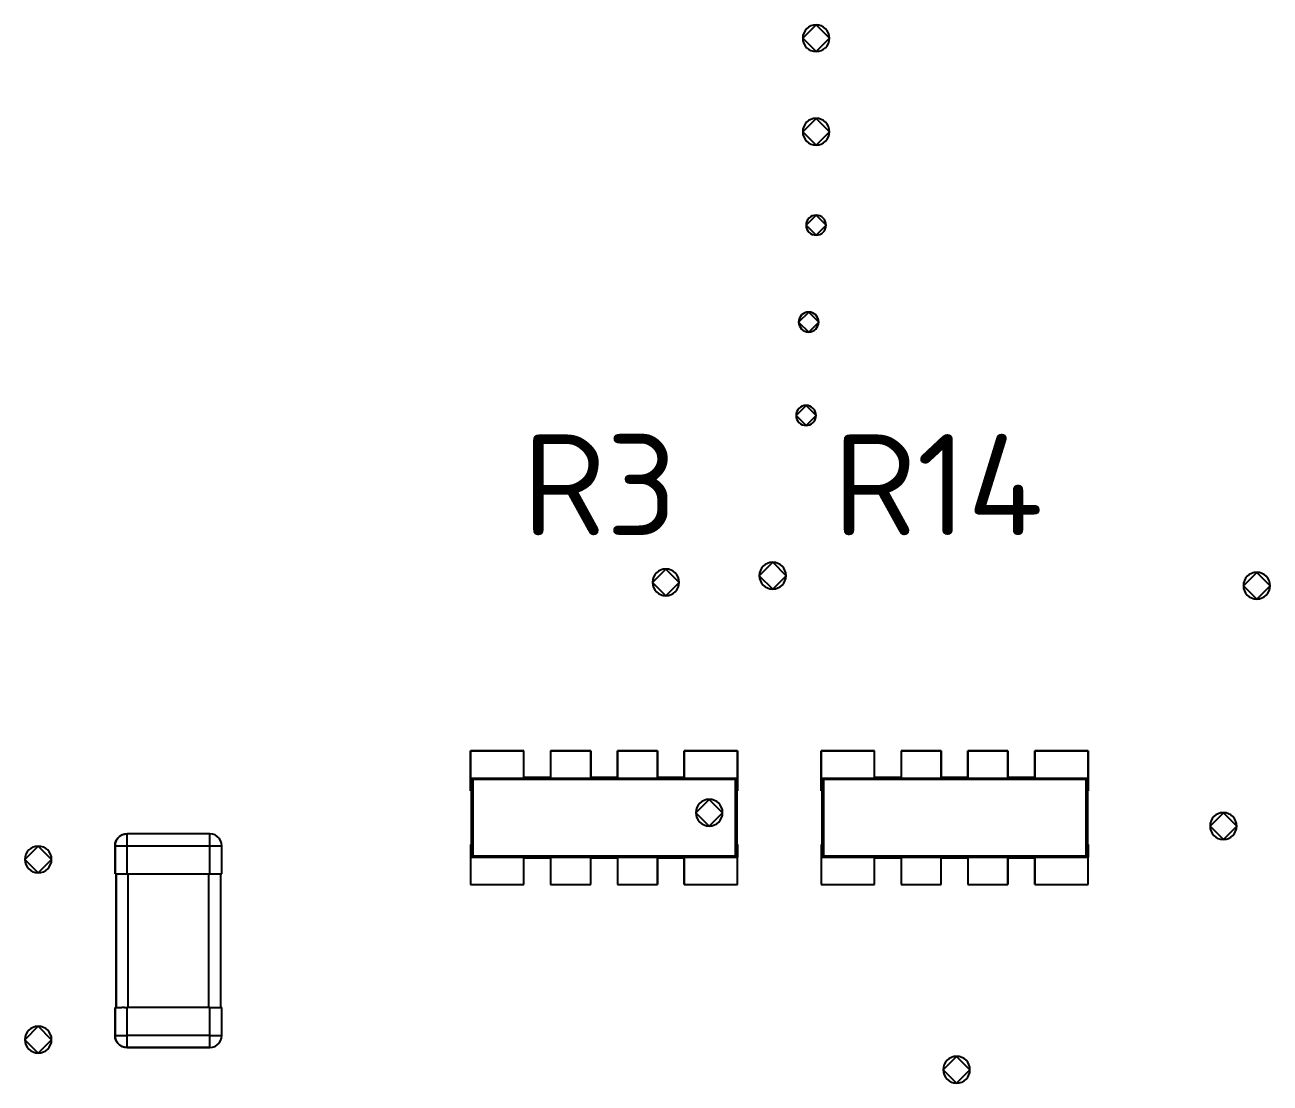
# Model space of a CAD drawing. Header units: inches. Extents: x 5 to 589, y -420 to -5.
# Drawn here: x 126.28 to 144.93, y -85 to -69.15 of the extents above; entities that cross this region are included whole.
import ezdxf

# ---------------------------------------------------------------- set-up
doc = ezdxf.new("R2010")
doc.units = ezdxf.units.IN
doc.header["$MEASUREMENT"] = 0
doc.styles.add('ISOCPEUR0', font='isocpeur.ttf', dxfattribs={"height": 2.87999})

msp = doc.modelspace()

# ---------------------------------------------------------------- linework, layer by layer
at = {"color": 18, "true_color": 0x000000}
for p, q in [((138.133, -69.154), (137.933, -69.354)), ((138.333, -69.354), (138.133, -69.154)), ((137.933, -69.354), (138.133, -69.554)), ((138.133, -69.554), (138.333, -69.354)), ((138.133, -70.554), (137.933, -70.754)), ((138.333, -70.754), (138.133, -70.554)), ((137.933, -70.754), (138.133, -70.954)), ((138.133, -70.954), (138.333, -70.754)), ((138.133, -72.004), (137.983, -72.154)), ((137.983, -72.154), (138.133, -72.304)), ((138.283, -72.154), (138.133, -72.004)), ((138.133, -72.304), (138.283, -72.154)), ((138.022, -73.455), (137.872, -73.605)), ((138.172, -73.605), (138.022, -73.455)), ((137.872, -73.605), (138.022, -73.755)), ((138.022, -73.755), (138.172, -73.605)), ((137.983, -74.854), (137.833, -75.004)), ((138.133, -75.004), (137.983, -74.854)), ((137.833, -75.004), (137.983, -75.154)), ((137.983, -75.154), (138.133, -75.004)), ((137.483, -77.204), (137.283, -77.404)), ((137.683, -77.404), (137.483, -77.204)), ((135.883, -77.304), (135.683, -77.504)), ((136.083, -77.504), (135.883, -77.304)), ((144.733, -77.354), (144.533, -77.554)), ((144.933, -77.554), (144.733, -77.354)), ((135.683, -77.504), (135.883, -77.704)), ((135.883, -77.704), (136.083, -77.504)), ((137.283, -77.404), (137.483, -77.604)), ((137.483, -77.604), (137.683, -77.404)), ((144.533, -77.554), (144.733, -77.754)), ((144.733, -77.754), (144.933, -77.554)), ((132.957, -80.028), (132.957, -80.438)), ((133.757, -80.028), (132.957, -80.028)), ((132.957, -80.438), (132.957, -80.028)), ((132.957, -80.028), (133.757, -80.028)), ((133.757, -80.428), (133.757, -80.028)), ((133.757, -80.438), (133.757, -80.028)), ((134.757, -80.028), (134.157, -80.028)), ((134.157, -80.028), (134.157, -80.428)), ((134.157, -80.028), (134.157, -80.438)), ((134.157, -80.028), (134.757, -80.028)), ((134.757, -80.428), (134.757, -80.028)), ((134.757, -80.028), (134.757, -80.438)), ((135.757, -80.028), (135.157, -80.028)), ((135.157, -80.028), (135.157, -80.428)), ((135.157, -80.438), (135.157, -80.028)), ((135.157, -80.028), (135.757, -80.028)), ((135.757, -80.428), (135.757, -80.028)), ((135.757, -80.028), (135.757, -80.438)), ((136.957, -80.028), (136.157, -80.028)), ((136.157, -80.028), (136.157, -80.428)), ((136.157, -80.438), (136.157, -80.028)), ((136.157, -80.028), (136.957, -80.028)), ((136.957, -80.438), (136.957, -80.028)), ((136.957, -80.028), (136.957, -80.438)), ((138.207, -80.028), (138.207, -80.438)), ((139.007, -80.028), (138.207, -80.028)), ((138.207, -80.438), (138.207, -80.028)), ((138.207, -80.028), (139.007, -80.028)), ((139.007, -80.428), (139.007, -80.028)), ((139.007, -80.438), (139.007, -80.028)), ((140.007, -80.028), (139.407, -80.028)), ((139.407, -80.028), (139.407, -80.428)), ((139.407, -80.028), (139.407, -80.438)), ((139.407, -80.028), (140.007, -80.028)), ((140.007, -80.428), (140.007, -80.028)), ((140.007, -80.028), (140.007, -80.438)), ((141.007, -80.028), (140.407, -80.028)), ((140.407, -80.028), (140.407, -80.428)), ((140.407, -80.438), (140.407, -80.028)), ((140.407, -80.028), (141.007, -80.028)), ((141.007, -80.428), (141.007, -80.028)), ((141.007, -80.028), (141.007, -80.438)), ((142.207, -80.028), (141.407, -80.028)), ((141.407, -80.028), (141.407, -80.428)), ((141.407, -80.438), (141.407, -80.028)), ((141.407, -80.028), (142.207, -80.028)), ((142.207, -80.438), (142.207, -80.028)), ((142.207, -80.028), (142.207, -80.438)), ((132.957, -80.438), (132.957, -80.628)), ((132.957, -80.438), (132.977, -80.438)), ((132.957, -80.628), (132.957, -80.438)), ((132.967, -80.438), (132.967, -81.618)), ((132.977, -80.438), (132.993, -80.454)), ((132.977, -80.438), (133.757, -80.438)), ((132.977, -80.438), (132.977, -81.618)), ((132.993, -80.454), (132.993, -81.602)), ((132.993, -80.454), (136.921, -80.454)), ((134.157, -80.428), (133.757, -80.428)), ((133.757, -80.428), (134.157, -80.428)), ((133.757, -80.438), (134.157, -80.438)), ((134.157, -80.438), (134.757, -80.438)), ((135.157, -80.428), (134.757, -80.428)), ((134.757, -80.428), (135.157, -80.428)), ((134.757, -80.438), (135.157, -80.438)), ((135.157, -80.438), (135.757, -80.438)), ((136.157, -80.428), (135.757, -80.428)), ((135.757, -80.428), (136.157, -80.428)), ((135.757, -80.438), (136.157, -80.438)), ((136.157, -80.438), (136.937, -80.438)), ((136.921, -80.454), (136.937, -80.438)), ((136.921, -80.454), (136.921, -81.602)), ((136.937, -80.438), (136.957, -80.438)), ((136.937, -80.438), (136.937, -81.618)), ((136.947, -80.438), (136.947, -81.618)), ((136.957, -80.628), (136.957, -80.438)), ((136.957, -80.438), (136.957, -80.628)), ((138.207, -80.438), (138.207, -80.628)), ((138.207, -80.438), (138.227, -80.438)), ((138.207, -80.628), (138.207, -80.438)), ((138.217, -80.438), (138.217, -81.618)), ((138.227, -80.438), (138.243, -80.454)), ((138.227, -80.438), (139.007, -80.438)), ((138.227, -80.438), (138.227, -81.618)), ((138.243, -80.454), (138.243, -81.602)), ((138.243, -80.454), (142.171, -80.454)), ((139.407, -80.428), (139.007, -80.428)), ((139.007, -80.428), (139.407, -80.428)), ((139.007, -80.438), (139.407, -80.438)), ((139.407, -80.438), (140.007, -80.438)), ((140.407, -80.428), (140.007, -80.428)), ((140.007, -80.428), (140.407, -80.428)), ((140.007, -80.438), (140.407, -80.438)), ((140.407, -80.438), (141.007, -80.438)), ((141.407, -80.428), (141.007, -80.428)), ((141.007, -80.428), (141.407, -80.428)), ((141.007, -80.438), (141.407, -80.438)), ((141.407, -80.438), (142.187, -80.438)), ((142.171, -80.454), (142.187, -80.438)), ((142.171, -80.454), (142.171, -81.602)), ((142.187, -80.438), (142.207, -80.438)), ((142.187, -80.438), (142.187, -81.618)), ((142.197, -80.438), (142.197, -81.618)), ((142.207, -80.628), (142.207, -80.438)), ((142.207, -80.438), (142.207, -80.628)), ((132.957, -80.628), (132.967, -80.628)), ((132.957, -80.628), (132.967, -80.628)), ((132.967, -80.628), (132.967, -81.428)), ((136.533, -80.754), (136.333, -80.954)), ((136.733, -80.954), (136.533, -80.754)), ((136.947, -81.428), (136.947, -80.628)), ((136.947, -80.628), (136.957, -80.628)), ((136.947, -80.628), (136.957, -80.628)), ((138.207, -80.628), (138.217, -80.628)), ((138.207, -80.628), (138.217, -80.628)), ((138.217, -80.628), (138.217, -81.428)), ((142.197, -81.428), (142.197, -80.628)), ((142.197, -80.628), (142.207, -80.628)), ((142.197, -80.628), (142.207, -80.628)), ((136.333, -80.954), (136.533, -81.154)), ((136.533, -81.154), (136.733, -80.954)), ((144.233, -80.954), (144.033, -81.154)), ((144.433, -81.154), (144.233, -80.954)), ((127.701, -81.31), (127.673, -81.338)), ((127.673, -81.338), (127.701, -81.31)), ((127.735, -81.288), (127.701, -81.31)), ((127.701, -81.31), (127.735, -81.288)), ((127.773, -81.276), (127.735, -81.288)), ((127.735, -81.288), (127.773, -81.276)), ((127.813, -81.27), (127.773, -81.276)), ((127.773, -81.276), (127.813, -81.27)), ((129.053, -81.27), (127.813, -81.27)), ((129.053, -81.27), (127.813, -81.27)), ((127.813, -81.276), (127.813, -81.27)), ((127.813, -81.288), (127.813, -81.276)), ((127.813, -81.31), (127.813, -81.288)), ((127.813, -81.338), (127.813, -81.31)), ((129.093, -81.276), (129.053, -81.27)), ((129.093, -81.276), (129.053, -81.27)), ((129.053, -81.276), (129.053, -81.27)), ((129.053, -81.288), (129.053, -81.276)), ((129.053, -81.31), (129.053, -81.288)), ((129.053, -81.338), (129.053, -81.31)), ((129.131, -81.288), (129.093, -81.276)), ((129.131, -81.288), (129.093, -81.276)), ((129.165, -81.31), (129.131, -81.288)), ((129.165, -81.31), (129.131, -81.288)), ((129.193, -81.338), (129.165, -81.31)), ((129.193, -81.338), (129.165, -81.31)), ((144.033, -81.154), (144.233, -81.354)), ((144.233, -81.354), (144.433, -81.154)), ((126.483, -81.454), (126.283, -81.654)), ((126.683, -81.654), (126.483, -81.454)), ((127.637, -81.41), (127.633, -81.45)), ((127.633, -81.45), (127.637, -81.41)), ((127.633, -81.45), (127.633, -81.87)), ((127.633, -81.87), (127.633, -81.45)), ((127.633, -81.45), (127.637, -81.45)), ((127.651, -81.372), (127.637, -81.41)), ((127.637, -81.41), (127.651, -81.372)), ((127.637, -81.45), (127.651, -81.45)), ((127.673, -81.338), (127.651, -81.372)), ((127.651, -81.372), (127.673, -81.338)), ((127.651, -81.45), (127.673, -81.45)), ((127.673, -81.45), (127.701, -81.45)), ((127.701, -81.45), (127.735, -81.45)), ((127.735, -81.45), (127.773, -81.45)), ((127.773, -81.45), (127.813, -81.45)), ((127.813, -81.372), (127.813, -81.338)), ((127.813, -81.41), (127.813, -81.372)), ((127.813, -81.45), (127.813, -81.41)), ((127.813, -81.87), (127.813, -81.45)), ((127.813, -81.45), (129.053, -81.45)), ((129.053, -81.372), (129.053, -81.338)), ((129.053, -81.41), (129.053, -81.372)), ((129.053, -81.45), (129.053, -81.41)), ((129.053, -81.87), (129.053, -81.45)), ((129.053, -81.45), (129.093, -81.45)), ((129.093, -81.45), (129.131, -81.45)), ((129.131, -81.45), (129.165, -81.45)), ((129.165, -81.45), (129.193, -81.45)), ((129.215, -81.372), (129.193, -81.338)), ((129.215, -81.372), (129.193, -81.338)), ((129.193, -81.45), (129.215, -81.45)), ((129.229, -81.41), (129.215, -81.372)), ((129.229, -81.41), (129.215, -81.372)), ((129.215, -81.45), (129.229, -81.45)), ((129.233, -81.45), (129.229, -81.41)), ((129.233, -81.45), (129.229, -81.41)), ((129.229, -81.45), (129.233, -81.45)), ((129.233, -81.87), (129.233, -81.45)), ((129.233, -81.87), (129.233, -81.45)), ((132.967, -81.428), (132.957, -81.428)), ((132.957, -81.428), (132.957, -81.618)), ((132.957, -81.428), (132.957, -81.618)), ((132.957, -81.428), (132.967, -81.428)), ((136.957, -81.428), (136.947, -81.428)), ((136.947, -81.428), (136.957, -81.428)), ((136.957, -81.618), (136.957, -81.428)), ((136.957, -81.428), (136.957, -81.618)), ((138.217, -81.428), (138.207, -81.428)), ((138.207, -81.428), (138.207, -81.618)), ((138.207, -81.428), (138.207, -81.618)), ((138.207, -81.428), (138.217, -81.428)), ((142.207, -81.428), (142.197, -81.428)), ((142.197, -81.428), (142.207, -81.428)), ((142.207, -81.618), (142.207, -81.428)), ((142.207, -81.428), (142.207, -81.618)), ((126.283, -81.654), (126.483, -81.854)), ((126.483, -81.854), (126.683, -81.654)), ((132.957, -81.618), (132.957, -82.028)), ((132.957, -81.618), (132.977, -81.618)), ((132.957, -81.618), (132.957, -82.028)), ((132.977, -81.618), (132.993, -81.602)), ((132.977, -81.618), (133.757, -81.618)), ((132.993, -81.602), (136.921, -81.602)), ((133.757, -82.028), (133.757, -81.618)), ((133.757, -81.618), (134.157, -81.618)), ((133.757, -82.028), (133.757, -81.628)), ((133.757, -81.628), (134.157, -81.628)), ((133.757, -81.628), (134.157, -81.628)), ((134.157, -81.618), (134.157, -82.028)), ((134.157, -81.618), (134.757, -81.618)), ((134.157, -81.628), (134.157, -82.028)), ((134.757, -82.028), (134.757, -81.618)), ((134.757, -81.618), (135.157, -81.618)), ((134.757, -82.028), (134.757, -81.628)), ((134.757, -81.628), (135.157, -81.628)), ((134.757, -81.628), (135.157, -81.628)), ((135.157, -81.618), (135.157, -82.028)), ((135.157, -81.618), (135.757, -81.618)), ((135.157, -81.628), (135.157, -82.028)), ((135.757, -81.618), (135.757, -82.028)), ((135.757, -81.618), (136.157, -81.618)), ((135.757, -82.028), (135.757, -81.628)), ((135.757, -81.628), (136.157, -81.628)), ((135.757, -81.628), (136.157, -81.628)), ((136.157, -82.028), (136.157, -81.618)), ((136.157, -81.618), (136.937, -81.618)), ((136.157, -81.628), (136.157, -82.028)), ((136.921, -81.602), (136.937, -81.618)), ((136.937, -81.618), (136.957, -81.618)), ((136.957, -82.028), (136.957, -81.618)), ((136.957, -82.028), (136.957, -81.618)), ((138.207, -81.618), (138.207, -82.028)), ((138.207, -81.618), (138.227, -81.618)), ((138.207, -81.618), (138.207, -82.028)), ((138.227, -81.618), (138.243, -81.602)), ((138.227, -81.618), (139.007, -81.618)), ((138.243, -81.602), (142.171, -81.602)), ((139.007, -82.028), (139.007, -81.618)), ((139.007, -81.618), (139.407, -81.618)), ((139.007, -82.028), (139.007, -81.628)), ((139.007, -81.628), (139.407, -81.628)), ((139.007, -81.628), (139.407, -81.628)), ((139.407, -81.618), (139.407, -82.028)), ((139.407, -81.618), (140.007, -81.618)), ((139.407, -81.628), (139.407, -82.028)), ((140.007, -82.028), (140.007, -81.618)), ((140.007, -81.618), (140.407, -81.618)), ((140.007, -82.028), (140.007, -81.628)), ((140.007, -81.628), (140.407, -81.628)), ((140.007, -81.628), (140.407, -81.628)), ((140.407, -81.618), (140.407, -82.028)), ((140.407, -81.618), (141.007, -81.618)), ((140.407, -81.628), (140.407, -82.028)), ((141.007, -81.618), (141.007, -82.028)), ((141.007, -81.618), (141.407, -81.618)), ((141.007, -82.028), (141.007, -81.628)), ((141.007, -81.628), (141.407, -81.628)), ((141.007, -81.628), (141.407, -81.628)), ((141.407, -82.028), (141.407, -81.618)), ((141.407, -81.618), (142.187, -81.618)), ((141.407, -81.628), (141.407, -82.028)), ((142.171, -81.602), (142.187, -81.618)), ((142.187, -81.618), (142.207, -81.618)), ((142.207, -82.028), (142.207, -81.618)), ((142.207, -82.028), (142.207, -81.618)), ((127.633, -81.87), (127.649, -81.87)), ((127.633, -81.87), (127.637, -81.87)), ((127.637, -81.87), (127.651, -81.87)), ((127.649, -81.87), (127.649, -83.87)), ((127.649, -83.87), (127.649, -81.87)), ((127.651, -81.87), (127.673, -81.87)), ((127.673, -81.87), (127.701, -81.87)), ((127.701, -81.87), (127.735, -81.87)), ((127.735, -81.87), (127.773, -81.87)), ((127.773, -81.87), (127.813, -81.87)), ((127.813, -81.87), (129.053, -81.87)), ((127.829, -83.87), (127.829, -81.87)), ((129.037, -83.87), (129.037, -81.87)), ((129.053, -81.87), (129.093, -81.87)), ((129.093, -81.87), (129.131, -81.87)), ((129.131, -81.87), (129.165, -81.87)), ((129.165, -81.87), (129.193, -81.87)), ((129.193, -81.87), (129.215, -81.87)), ((129.215, -81.87), (129.229, -81.87)), ((129.217, -83.87), (129.217, -81.87)), ((129.217, -81.87), (129.233, -81.87)), ((129.217, -83.87), (129.217, -81.87)), ((129.229, -81.87), (129.233, -81.87)), ((132.957, -82.028), (133.757, -82.028)), ((132.957, -82.028), (133.757, -82.028)), ((134.157, -82.028), (134.757, -82.028)), ((134.157, -82.028), (134.757, -82.028)), ((135.157, -82.028), (135.757, -82.028)), ((135.157, -82.028), (135.757, -82.028)), ((136.157, -82.028), (136.957, -82.028)), ((136.157, -82.028), (136.957, -82.028)), ((138.207, -82.028), (139.007, -82.028)), ((138.207, -82.028), (139.007, -82.028)), ((139.407, -82.028), (140.007, -82.028)), ((139.407, -82.028), (140.007, -82.028)), ((140.407, -82.028), (141.007, -82.028)), ((140.407, -82.028), (141.007, -82.028)), ((141.407, -82.028), (142.207, -82.028)), ((141.407, -82.028), (142.207, -82.028)), ((127.649, -83.87), (127.633, -83.87)), ((127.633, -83.87), (127.633, -84.29)), ((127.633, -83.87), (127.637, -83.87)), ((127.633, -84.29), (127.633, -83.87)), ((127.637, -83.87), (127.651, -83.87)), ((127.651, -83.87), (127.673, -83.87)), ((127.673, -83.87), (127.701, -83.87)), ((127.701, -83.87), (127.735, -83.87)), ((127.773, -83.87), (127.735, -83.87)), ((127.773, -83.87), (127.813, -83.87)), ((129.053, -83.87), (127.813, -83.87)), ((127.813, -84.29), (127.813, -83.87)), ((129.053, -83.87), (129.093, -83.87)), ((129.053, -84.29), (129.053, -83.87)), ((129.093, -83.87), (129.131, -83.87)), ((129.131, -83.87), (129.165, -83.87)), ((129.165, -83.87), (129.193, -83.87)), ((129.193, -83.87), (129.215, -83.87)), ((129.215, -83.87), (129.229, -83.87)), ((129.233, -83.87), (129.217, -83.87)), ((129.229, -83.87), (129.233, -83.87)), ((129.233, -84.29), (129.233, -83.87)), ((129.233, -84.29), (129.233, -83.87)), ((126.483, -84.154), (126.283, -84.354)), ((126.683, -84.354), (126.483, -84.154)), ((127.633, -84.29), (127.637, -84.332)), ((127.637, -84.332), (127.633, -84.29)), ((127.633, -84.29), (127.637, -84.29)), ((127.637, -84.29), (127.651, -84.29)), ((127.651, -84.29), (127.673, -84.29)), ((127.673, -84.29), (127.701, -84.29)), ((127.701, -84.29), (127.735, -84.29)), ((127.735, -84.29), (127.773, -84.29)), ((127.773, -84.29), (127.813, -84.29)), ((127.813, -84.332), (127.813, -84.29)), ((129.053, -84.29), (127.813, -84.29)), ((129.053, -84.29), (129.093, -84.29)), ((129.053, -84.332), (129.053, -84.29)), ((129.093, -84.29), (129.131, -84.29)), ((129.131, -84.29), (129.165, -84.29)), ((129.165, -84.29), (129.193, -84.29)), ((129.193, -84.29), (129.215, -84.29)), ((129.215, -84.29), (129.229, -84.29)), ((129.229, -84.332), (129.233, -84.29)), ((129.229, -84.332), (129.233, -84.29)), ((129.229, -84.29), (129.233, -84.29)), ((126.283, -84.354), (126.483, -84.554)), ((126.483, -84.554), (126.683, -84.354)), ((127.637, -84.332), (127.651, -84.37)), ((127.651, -84.37), (127.637, -84.332)), ((127.651, -84.37), (127.673, -84.404)), ((127.673, -84.404), (127.651, -84.37)), ((127.673, -84.404), (127.701, -84.432)), ((127.701, -84.432), (127.673, -84.404)), ((127.701, -84.432), (127.735, -84.454)), ((127.735, -84.454), (127.701, -84.432)), ((127.735, -84.454), (127.773, -84.466)), ((127.773, -84.466), (127.735, -84.454)), ((127.773, -84.466), (127.813, -84.47)), ((127.813, -84.47), (127.773, -84.466)), ((127.813, -84.37), (127.813, -84.332)), ((127.813, -84.404), (127.813, -84.37)), ((127.813, -84.432), (127.813, -84.404)), ((127.813, -84.454), (127.813, -84.432)), ((127.813, -84.466), (127.813, -84.454)), ((127.813, -84.47), (127.813, -84.466)), ((127.813, -84.47), (129.053, -84.47)), ((129.053, -84.47), (127.813, -84.47)), ((129.053, -84.37), (129.053, -84.332)), ((129.053, -84.404), (129.053, -84.37)), ((129.053, -84.432), (129.053, -84.404)), ((129.053, -84.454), (129.053, -84.432)), ((129.053, -84.466), (129.053, -84.454)), ((129.053, -84.47), (129.093, -84.466)), ((129.053, -84.47), (129.093, -84.466)), ((129.053, -84.47), (129.053, -84.466)), ((129.093, -84.466), (129.131, -84.454)), ((129.093, -84.466), (129.131, -84.454)), ((129.131, -84.454), (129.165, -84.432)), ((129.131, -84.454), (129.165, -84.432)), ((129.165, -84.432), (129.193, -84.404)), ((129.165, -84.432), (129.193, -84.404)), ((129.193, -84.404), (129.215, -84.37)), ((129.193, -84.404), (129.215, -84.37)), ((129.215, -84.37), (129.229, -84.332)), ((129.215, -84.37), (129.229, -84.332)), ((140.238, -84.604), (140.038, -84.804)), ((140.438, -84.804), (140.238, -84.604)), ((140.038, -84.804), (140.238, -85.004)), ((140.238, -85.004), (140.438, -84.804))]:
    msp.add_line(p, q, dxfattribs=at)
at = {"color": 7, "true_color": 0xffffff}
for p, q in [((132.957, -80.028), (132.957, -80.438)), ((133.757, -80.028), (132.957, -80.028)), ((132.957, -80.438), (132.957, -80.028)), ((132.957, -80.028), (133.757, -80.028)), ((133.757, -80.428), (133.757, -80.028)), ((133.757, -80.438), (133.757, -80.028)), ((134.757, -80.028), (134.157, -80.028)), ((134.157, -80.028), (134.157, -80.428)), ((134.157, -80.028), (134.157, -80.438)), ((134.157, -80.028), (134.757, -80.028)), ((134.757, -80.428), (134.757, -80.028)), ((134.757, -80.028), (134.757, -80.438)), ((135.757, -80.028), (135.157, -80.028)), ((135.157, -80.028), (135.157, -80.428)), ((135.157, -80.438), (135.157, -80.028)), ((135.157, -80.028), (135.757, -80.028)), ((135.757, -80.428), (135.757, -80.028)), ((135.757, -80.028), (135.757, -80.438)), ((136.957, -80.028), (136.157, -80.028)), ((136.157, -80.028), (136.157, -80.428)), ((136.157, -80.438), (136.157, -80.028)), ((136.157, -80.028), (136.957, -80.028)), ((136.957, -80.438), (136.957, -80.028)), ((136.957, -80.028), (136.957, -80.438)), ((138.207, -80.028), (138.207, -80.438)), ((139.007, -80.028), (138.207, -80.028)), ((138.207, -80.438), (138.207, -80.028)), ((138.207, -80.028), (139.007, -80.028)), ((139.007, -80.428), (139.007, -80.028)), ((139.007, -80.438), (139.007, -80.028)), ((140.007, -80.028), (139.407, -80.028)), ((139.407, -80.028), (139.407, -80.428)), ((139.407, -80.028), (139.407, -80.438)), ((139.407, -80.028), (140.007, -80.028)), ((140.007, -80.428), (140.007, -80.028)), ((140.007, -80.028), (140.007, -80.438)), ((141.007, -80.028), (140.407, -80.028)), ((140.407, -80.028), (140.407, -80.428)), ((140.407, -80.438), (140.407, -80.028)), ((140.407, -80.028), (141.007, -80.028)), ((141.007, -80.428), (141.007, -80.028)), ((141.007, -80.028), (141.007, -80.438)), ((142.207, -80.028), (141.407, -80.028)), ((141.407, -80.028), (141.407, -80.428)), ((141.407, -80.438), (141.407, -80.028)), ((141.407, -80.028), (142.207, -80.028)), ((142.207, -80.438), (142.207, -80.028)), ((142.207, -80.028), (142.207, -80.438)), ((132.957, -80.438), (132.957, -80.628)), ((132.957, -80.438), (132.977, -80.438)), ((132.957, -80.628), (132.957, -80.438)), ((132.967, -80.438), (132.967, -81.618)), ((132.977, -80.438), (132.993, -80.454)), ((132.977, -80.438), (133.757, -80.438)), ((132.977, -80.438), (132.977, -81.618)), ((132.993, -80.454), (132.993, -81.602)), ((132.993, -80.454), (136.921, -80.454)), ((134.157, -80.428), (133.757, -80.428)), ((133.757, -80.428), (134.157, -80.428)), ((133.757, -80.438), (134.157, -80.438)), ((134.157, -80.438), (134.757, -80.438)), ((135.157, -80.428), (134.757, -80.428)), ((134.757, -80.428), (135.157, -80.428)), ((134.757, -80.438), (135.157, -80.438)), ((135.157, -80.438), (135.757, -80.438)), ((136.157, -80.428), (135.757, -80.428)), ((135.757, -80.428), (136.157, -80.428)), ((135.757, -80.438), (136.157, -80.438)), ((136.157, -80.438), (136.937, -80.438)), ((136.921, -80.454), (136.937, -80.438)), ((136.921, -80.454), (136.921, -81.602)), ((136.937, -80.438), (136.957, -80.438)), ((136.937, -80.438), (136.937, -81.618)), ((136.947, -80.438), (136.947, -81.618)), ((136.957, -80.628), (136.957, -80.438)), ((136.957, -80.438), (136.957, -80.628)), ((138.207, -80.438), (138.207, -80.628)), ((138.207, -80.438), (138.227, -80.438)), ((138.207, -80.628), (138.207, -80.438)), ((138.217, -80.438), (138.217, -81.618)), ((138.227, -80.438), (138.243, -80.454)), ((138.227, -80.438), (139.007, -80.438)), ((138.227, -80.438), (138.227, -81.618)), ((138.243, -80.454), (138.243, -81.602)), ((138.243, -80.454), (142.171, -80.454)), ((139.407, -80.428), (139.007, -80.428)), ((139.007, -80.428), (139.407, -80.428)), ((139.007, -80.438), (139.407, -80.438)), ((139.407, -80.438), (140.007, -80.438)), ((140.407, -80.428), (140.007, -80.428)), ((140.007, -80.428), (140.407, -80.428)), ((140.007, -80.438), (140.407, -80.438)), ((140.407, -80.438), (141.007, -80.438)), ((141.407, -80.428), (141.007, -80.428)), ((141.007, -80.428), (141.407, -80.428)), ((141.007, -80.438), (141.407, -80.438)), ((141.407, -80.438), (142.187, -80.438)), ((142.171, -80.454), (142.187, -80.438)), ((142.171, -80.454), (142.171, -81.602)), ((142.187, -80.438), (142.207, -80.438)), ((142.187, -80.438), (142.187, -81.618)), ((142.197, -80.438), (142.197, -81.618)), ((142.207, -80.628), (142.207, -80.438)), ((142.207, -80.438), (142.207, -80.628)), ((132.957, -80.628), (132.967, -80.628)), ((132.957, -80.628), (132.967, -80.628)), ((132.967, -80.628), (132.967, -81.428)), ((136.947, -81.428), (136.947, -80.628)), ((136.947, -80.628), (136.957, -80.628)), ((136.947, -80.628), (136.957, -80.628)), ((138.207, -80.628), (138.217, -80.628)), ((138.207, -80.628), (138.217, -80.628)), ((138.217, -80.628), (138.217, -81.428)), ((142.197, -81.428), (142.197, -80.628)), ((142.197, -80.628), (142.207, -80.628)), ((142.197, -80.628), (142.207, -80.628)), ((127.701, -81.31), (127.673, -81.338)), ((127.673, -81.338), (127.701, -81.31)), ((127.735, -81.288), (127.701, -81.31)), ((127.701, -81.31), (127.735, -81.288)), ((127.773, -81.276), (127.735, -81.288)), ((127.735, -81.288), (127.773, -81.276)), ((127.813, -81.27), (127.773, -81.276)), ((127.773, -81.276), (127.813, -81.27)), ((129.053, -81.27), (127.813, -81.27)), ((129.053, -81.27), (127.813, -81.27)), ((127.813, -81.276), (127.813, -81.27)), ((127.813, -81.288), (127.813, -81.276)), ((127.813, -81.31), (127.813, -81.288)), ((127.813, -81.338), (127.813, -81.31)), ((129.093, -81.276), (129.053, -81.27)), ((129.093, -81.276), (129.053, -81.27)), ((129.053, -81.276), (129.053, -81.27)), ((129.053, -81.288), (129.053, -81.276)), ((129.053, -81.31), (129.053, -81.288)), ((129.053, -81.338), (129.053, -81.31)), ((129.131, -81.288), (129.093, -81.276)), ((129.131, -81.288), (129.093, -81.276)), ((129.165, -81.31), (129.131, -81.288)), ((129.165, -81.31), (129.131, -81.288)), ((129.193, -81.338), (129.165, -81.31)), ((129.193, -81.338), (129.165, -81.31)), ((127.637, -81.41), (127.633, -81.45)), ((127.633, -81.45), (127.637, -81.41)), ((127.633, -81.45), (127.633, -81.87)), ((127.633, -81.87), (127.633, -81.45)), ((127.633, -81.45), (127.637, -81.45)), ((127.651, -81.372), (127.637, -81.41)), ((127.637, -81.41), (127.651, -81.372)), ((127.637, -81.45), (127.651, -81.45)), ((127.673, -81.338), (127.651, -81.372)), ((127.651, -81.372), (127.673, -81.338)), ((127.651, -81.45), (127.673, -81.45)), ((127.673, -81.45), (127.701, -81.45)), ((127.701, -81.45), (127.735, -81.45)), ((127.735, -81.45), (127.773, -81.45)), ((127.773, -81.45), (127.813, -81.45)), ((127.813, -81.372), (127.813, -81.338)), ((127.813, -81.41), (127.813, -81.372)), ((127.813, -81.45), (127.813, -81.41)), ((127.813, -81.87), (127.813, -81.45)), ((127.813, -81.45), (129.053, -81.45)), ((129.053, -81.372), (129.053, -81.338)), ((129.053, -81.41), (129.053, -81.372)), ((129.053, -81.45), (129.053, -81.41)), ((129.053, -81.87), (129.053, -81.45)), ((129.053, -81.45), (129.093, -81.45)), ((129.093, -81.45), (129.131, -81.45)), ((129.131, -81.45), (129.165, -81.45)), ((129.165, -81.45), (129.193, -81.45)), ((129.215, -81.372), (129.193, -81.338)), ((129.215, -81.372), (129.193, -81.338)), ((129.193, -81.45), (129.215, -81.45)), ((129.229, -81.41), (129.215, -81.372)), ((129.229, -81.41), (129.215, -81.372)), ((129.215, -81.45), (129.229, -81.45)), ((129.233, -81.45), (129.229, -81.41)), ((129.233, -81.45), (129.229, -81.41)), ((129.229, -81.45), (129.233, -81.45)), ((129.233, -81.87), (129.233, -81.45)), ((129.233, -81.87), (129.233, -81.45)), ((132.967, -81.428), (132.957, -81.428)), ((132.957, -81.428), (132.957, -81.618)), ((132.957, -81.428), (132.957, -81.618)), ((132.957, -81.428), (132.967, -81.428)), ((136.957, -81.428), (136.947, -81.428)), ((136.947, -81.428), (136.957, -81.428)), ((136.957, -81.618), (136.957, -81.428)), ((136.957, -81.428), (136.957, -81.618)), ((138.217, -81.428), (138.207, -81.428)), ((138.207, -81.428), (138.207, -81.618)), ((138.207, -81.428), (138.207, -81.618)), ((138.207, -81.428), (138.217, -81.428)), ((142.207, -81.428), (142.197, -81.428)), ((142.197, -81.428), (142.207, -81.428)), ((142.207, -81.618), (142.207, -81.428)), ((142.207, -81.428), (142.207, -81.618)), ((132.957, -81.618), (132.957, -82.028)), ((132.957, -81.618), (132.977, -81.618)), ((132.957, -81.618), (132.957, -82.028)), ((132.977, -81.618), (132.993, -81.602)), ((132.977, -81.618), (133.757, -81.618)), ((132.993, -81.602), (136.921, -81.602)), ((133.757, -82.028), (133.757, -81.618)), ((133.757, -81.618), (134.157, -81.618)), ((133.757, -82.028), (133.757, -81.628)), ((133.757, -81.628), (134.157, -81.628)), ((133.757, -81.628), (134.157, -81.628)), ((134.157, -81.618), (134.157, -82.028)), ((134.157, -81.618), (134.757, -81.618)), ((134.157, -81.628), (134.157, -82.028)), ((134.757, -82.028), (134.757, -81.618)), ((134.757, -81.618), (135.157, -81.618)), ((134.757, -82.028), (134.757, -81.628)), ((134.757, -81.628), (135.157, -81.628)), ((134.757, -81.628), (135.157, -81.628)), ((135.157, -81.618), (135.157, -82.028)), ((135.157, -81.618), (135.757, -81.618)), ((135.157, -81.628), (135.157, -82.028)), ((135.757, -81.618), (135.757, -82.028)), ((135.757, -81.618), (136.157, -81.618)), ((135.757, -82.028), (135.757, -81.628)), ((135.757, -81.628), (136.157, -81.628)), ((135.757, -81.628), (136.157, -81.628)), ((136.157, -82.028), (136.157, -81.618)), ((136.157, -81.618), (136.937, -81.618)), ((136.157, -81.628), (136.157, -82.028)), ((136.921, -81.602), (136.937, -81.618)), ((136.937, -81.618), (136.957, -81.618)), ((136.957, -82.028), (136.957, -81.618)), ((136.957, -82.028), (136.957, -81.618)), ((138.207, -81.618), (138.207, -82.028)), ((138.207, -81.618), (138.227, -81.618)), ((138.207, -81.618), (138.207, -82.028)), ((138.227, -81.618), (138.243, -81.602)), ((138.227, -81.618), (139.007, -81.618)), ((138.243, -81.602), (142.171, -81.602)), ((139.007, -82.028), (139.007, -81.618)), ((139.007, -81.618), (139.407, -81.618)), ((139.007, -82.028), (139.007, -81.628)), ((139.007, -81.628), (139.407, -81.628)), ((139.007, -81.628), (139.407, -81.628)), ((139.407, -81.618), (139.407, -82.028)), ((139.407, -81.618), (140.007, -81.618)), ((139.407, -81.628), (139.407, -82.028)), ((140.007, -82.028), (140.007, -81.618)), ((140.007, -81.618), (140.407, -81.618)), ((140.007, -82.028), (140.007, -81.628)), ((140.007, -81.628), (140.407, -81.628)), ((140.007, -81.628), (140.407, -81.628)), ((140.407, -81.618), (140.407, -82.028)), ((140.407, -81.618), (141.007, -81.618)), ((140.407, -81.628), (140.407, -82.028)), ((141.007, -81.618), (141.007, -82.028)), ((141.007, -81.618), (141.407, -81.618)), ((141.007, -82.028), (141.007, -81.628)), ((141.007, -81.628), (141.407, -81.628)), ((141.007, -81.628), (141.407, -81.628)), ((141.407, -82.028), (141.407, -81.618)), ((141.407, -81.618), (142.187, -81.618)), ((141.407, -81.628), (141.407, -82.028)), ((142.171, -81.602), (142.187, -81.618)), ((142.187, -81.618), (142.207, -81.618)), ((142.207, -82.028), (142.207, -81.618)), ((142.207, -82.028), (142.207, -81.618)), ((127.633, -81.87), (127.649, -81.87)), ((127.633, -81.87), (127.637, -81.87)), ((127.637, -81.87), (127.651, -81.87)), ((127.649, -81.87), (127.649, -83.87)), ((127.649, -83.87), (127.649, -81.87)), ((127.651, -81.87), (127.673, -81.87)), ((127.673, -81.87), (127.701, -81.87)), ((127.701, -81.87), (127.735, -81.87)), ((127.735, -81.87), (127.773, -81.87)), ((127.773, -81.87), (127.813, -81.87)), ((127.813, -81.87), (129.053, -81.87)), ((127.829, -83.87), (127.829, -81.87)), ((129.037, -83.87), (129.037, -81.87)), ((129.053, -81.87), (129.093, -81.87)), ((129.093, -81.87), (129.131, -81.87)), ((129.131, -81.87), (129.165, -81.87)), ((129.165, -81.87), (129.193, -81.87)), ((129.193, -81.87), (129.215, -81.87)), ((129.215, -81.87), (129.229, -81.87)), ((129.217, -83.87), (129.217, -81.87)), ((129.217, -81.87), (129.233, -81.87)), ((129.217, -83.87), (129.217, -81.87)), ((129.229, -81.87), (129.233, -81.87)), ((132.957, -82.028), (133.757, -82.028)), ((132.957, -82.028), (133.757, -82.028)), ((134.157, -82.028), (134.757, -82.028)), ((134.157, -82.028), (134.757, -82.028)), ((135.157, -82.028), (135.757, -82.028)), ((135.157, -82.028), (135.757, -82.028)), ((136.157, -82.028), (136.957, -82.028)), ((136.157, -82.028), (136.957, -82.028)), ((138.207, -82.028), (139.007, -82.028)), ((138.207, -82.028), (139.007, -82.028)), ((139.407, -82.028), (140.007, -82.028)), ((139.407, -82.028), (140.007, -82.028)), ((140.407, -82.028), (141.007, -82.028)), ((140.407, -82.028), (141.007, -82.028)), ((141.407, -82.028), (142.207, -82.028)), ((141.407, -82.028), (142.207, -82.028)), ((127.649, -83.87), (127.633, -83.87)), ((127.633, -83.87), (127.633, -84.29)), ((127.633, -83.87), (127.637, -83.87)), ((127.633, -84.29), (127.633, -83.87)), ((127.637, -83.87), (127.651, -83.87)), ((127.651, -83.87), (127.673, -83.87)), ((127.673, -83.87), (127.701, -83.87)), ((127.701, -83.87), (127.735, -83.87)), ((127.773, -83.87), (127.735, -83.87)), ((127.773, -83.87), (127.813, -83.87)), ((129.053, -83.87), (127.813, -83.87)), ((127.813, -84.29), (127.813, -83.87)), ((129.053, -83.87), (129.093, -83.87)), ((129.053, -84.29), (129.053, -83.87)), ((129.093, -83.87), (129.131, -83.87)), ((129.131, -83.87), (129.165, -83.87)), ((129.165, -83.87), (129.193, -83.87)), ((129.193, -83.87), (129.215, -83.87)), ((129.215, -83.87), (129.229, -83.87)), ((129.233, -83.87), (129.217, -83.87)), ((129.229, -83.87), (129.233, -83.87)), ((129.233, -84.29), (129.233, -83.87)), ((129.233, -84.29), (129.233, -83.87)), ((127.633, -84.29), (127.637, -84.332)), ((127.637, -84.332), (127.633, -84.29)), ((127.633, -84.29), (127.637, -84.29)), ((127.637, -84.29), (127.651, -84.29)), ((127.651, -84.29), (127.673, -84.29)), ((127.673, -84.29), (127.701, -84.29)), ((127.701, -84.29), (127.735, -84.29)), ((127.735, -84.29), (127.773, -84.29)), ((127.773, -84.29), (127.813, -84.29)), ((127.813, -84.332), (127.813, -84.29)), ((129.053, -84.29), (127.813, -84.29)), ((129.053, -84.29), (129.093, -84.29)), ((129.053, -84.332), (129.053, -84.29)), ((129.093, -84.29), (129.131, -84.29)), ((129.131, -84.29), (129.165, -84.29)), ((129.165, -84.29), (129.193, -84.29)), ((129.193, -84.29), (129.215, -84.29)), ((129.215, -84.29), (129.229, -84.29)), ((129.229, -84.332), (129.233, -84.29)), ((129.229, -84.332), (129.233, -84.29)), ((129.229, -84.29), (129.233, -84.29)), ((127.637, -84.332), (127.651, -84.37)), ((127.651, -84.37), (127.637, -84.332)), ((127.651, -84.37), (127.673, -84.404)), ((127.673, -84.404), (127.651, -84.37)), ((127.673, -84.404), (127.701, -84.432)), ((127.701, -84.432), (127.673, -84.404)), ((127.701, -84.432), (127.735, -84.454)), ((127.735, -84.454), (127.701, -84.432)), ((127.735, -84.454), (127.773, -84.466)), ((127.773, -84.466), (127.735, -84.454)), ((127.773, -84.466), (127.813, -84.47)), ((127.813, -84.47), (127.773, -84.466)), ((127.813, -84.37), (127.813, -84.332)), ((127.813, -84.404), (127.813, -84.37)), ((127.813, -84.432), (127.813, -84.404)), ((127.813, -84.454), (127.813, -84.432)), ((127.813, -84.466), (127.813, -84.454)), ((127.813, -84.47), (127.813, -84.466)), ((127.813, -84.47), (129.053, -84.47)), ((129.053, -84.47), (127.813, -84.47)), ((129.053, -84.37), (129.053, -84.332)), ((129.053, -84.404), (129.053, -84.37)), ((129.053, -84.432), (129.053, -84.404)), ((129.053, -84.454), (129.053, -84.432)), ((129.053, -84.466), (129.053, -84.454)), ((129.053, -84.47), (129.093, -84.466)), ((129.053, -84.47), (129.093, -84.466)), ((129.053, -84.47), (129.053, -84.466)), ((129.093, -84.466), (129.131, -84.454)), ((129.093, -84.466), (129.131, -84.454)), ((129.131, -84.454), (129.165, -84.432)), ((129.131, -84.454), (129.165, -84.432)), ((129.165, -84.432), (129.193, -84.404)), ((129.165, -84.432), (129.193, -84.404)), ((129.193, -84.404), (129.215, -84.37)), ((129.193, -84.404), (129.215, -84.37)), ((129.215, -84.37), (129.229, -84.332)), ((129.215, -84.37), (129.229, -84.332))]:
    msp.add_line(p, q, dxfattribs=at)
at = {"color": 18, "true_color": 0x000000}
for centre, radius, start, end in [((138.133, -69.354), 0.2, 90, 180), ((138.133, -69.354), 0.2, 0, 90), ((138.133, -69.354), 0.2, 180, 270), ((138.133, -69.354), 0.2, 270, 0), ((138.133, -70.754), 0.2, 90, 180), ((138.133, -70.754), 0.2, 0, 90), ((138.133, -70.754), 0.2, 180, 270), ((138.133, -70.754), 0.2, 270, 0), ((138.133, -72.154), 0.15, 90, 180), ((138.133, -72.154), 0.15, 180, 270), ((138.133, -72.154), 0.15, 0, 90), ((138.133, -72.154), 0.15, 270, 0), ((138.022, -73.605), 0.15, 90, 180), ((138.022, -73.605), 0.15, 0, 90), ((138.022, -73.605), 0.15, 180, 270), ((138.022, -73.605), 0.15, 270, 0), ((137.983, -75.004), 0.15, 90, 180), ((137.983, -75.004), 0.15, 0, 90), ((137.983, -75.004), 0.15, 180, 270), ((137.983, -75.004), 0.15, 270, 0), ((137.483, -77.404), 0.2, 90, 180), ((137.483, -77.404), 0.2, 0, 90), ((135.883, -77.504), 0.2, 90, 180), ((135.883, -77.504), 0.2, 0, 90), ((144.733, -77.554), 0.2, 90, 180), ((144.733, -77.554), 0.2, 0, 90), ((135.883, -77.504), 0.2, 180, 270), ((135.883, -77.504), 0.2, 270, 0), ((137.483, -77.404), 0.2, 180, 270), ((137.483, -77.404), 0.2, 270, 0), ((144.733, -77.554), 0.2, 180, 270), ((144.733, -77.554), 0.2, 270, 0), ((136.533, -80.954), 0.2, 90, 180), ((136.533, -80.954), 0.2, 0, 90), ((136.533, -80.954), 0.2, 180, 270), ((136.533, -80.954), 0.2, 270, 0), ((144.233, -81.154), 0.2, 90, 180), ((144.233, -81.154), 0.2, 0, 90), ((144.233, -81.154), 0.2, 180, 270), ((144.233, -81.154), 0.2, 270, 0), ((126.483, -81.654), 0.2, 90, 180), ((126.483, -81.654), 0.2, 0, 90), ((126.483, -81.654), 0.2, 180, 270), ((126.483, -81.654), 0.2, 270, 0), ((126.483, -84.354), 0.2, 90, 180), ((126.483, -84.354), 0.2, 0, 90), ((126.483, -84.354), 0.2, 180, 270), ((126.483, -84.354), 0.2, 270, 0), ((140.238, -84.804), 0.2, 90, 180), ((140.238, -84.804), 0.2, 0, 90), ((140.238, -84.804), 0.2, 180, 270), ((140.238, -84.804), 0.2, 270, 0)]:
    msp.add_arc(centre, radius, start, end, dxfattribs=at)

# ---------------------------------------------------------------- texts
at = {"color": 18, "true_color": 0x000000, "style": 'ISOCPEUR0'}
for s, p in [('R3', (133.733, -76.799)), ('R14', (138.386, -76.799))]:
    msp.add_text(s, height=1.5158, dxfattribs=at).set_placement(p)

doc.saveas('drawing.dxf')
